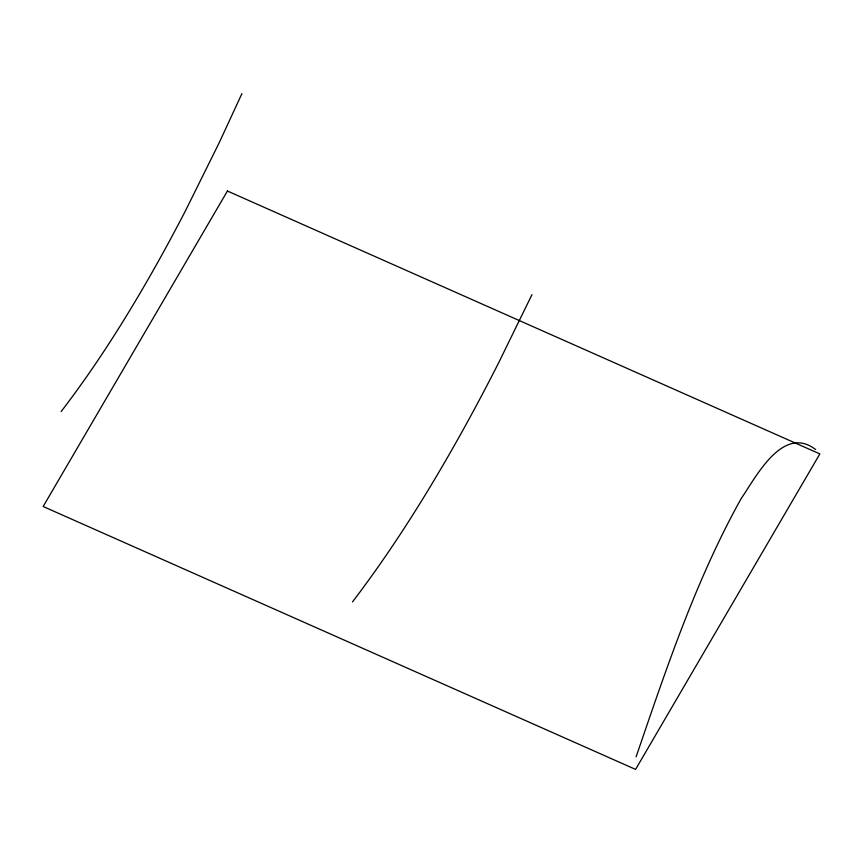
<?xml version="1.0" encoding="UTF-8"?>
<svg xmlns="http://www.w3.org/2000/svg" width="863" height="863" viewBox="0 0 863 863"><rect width="100%" height="100%" fill="white"/><g stroke="black" fill="none" stroke-linecap="round" stroke-linejoin="round"><path stroke-width="1.29" d="M636.117 756.797C666.214 669.008 695.761 580.13 741.069 498.749C755.988 477.066 782.73 424.272 815.6 449.515M241.931 93.603L219.364 142.395L185.502 210.734A428.382 79.159 -66.1 0 1 151.608 273.258C124.315 321.122 94.725 367.778 61.154 411.532M531.964 294.661L498.587 362.913A476.376 88.026 -66.1 0 1 465.092 426.257C431.424 487.174 394.671 546.527 352.482 601.943M227.422 191.025L43.15 506.505L635.578 769.397L819.85 453.916L227.422 191.025"/></g></svg>
